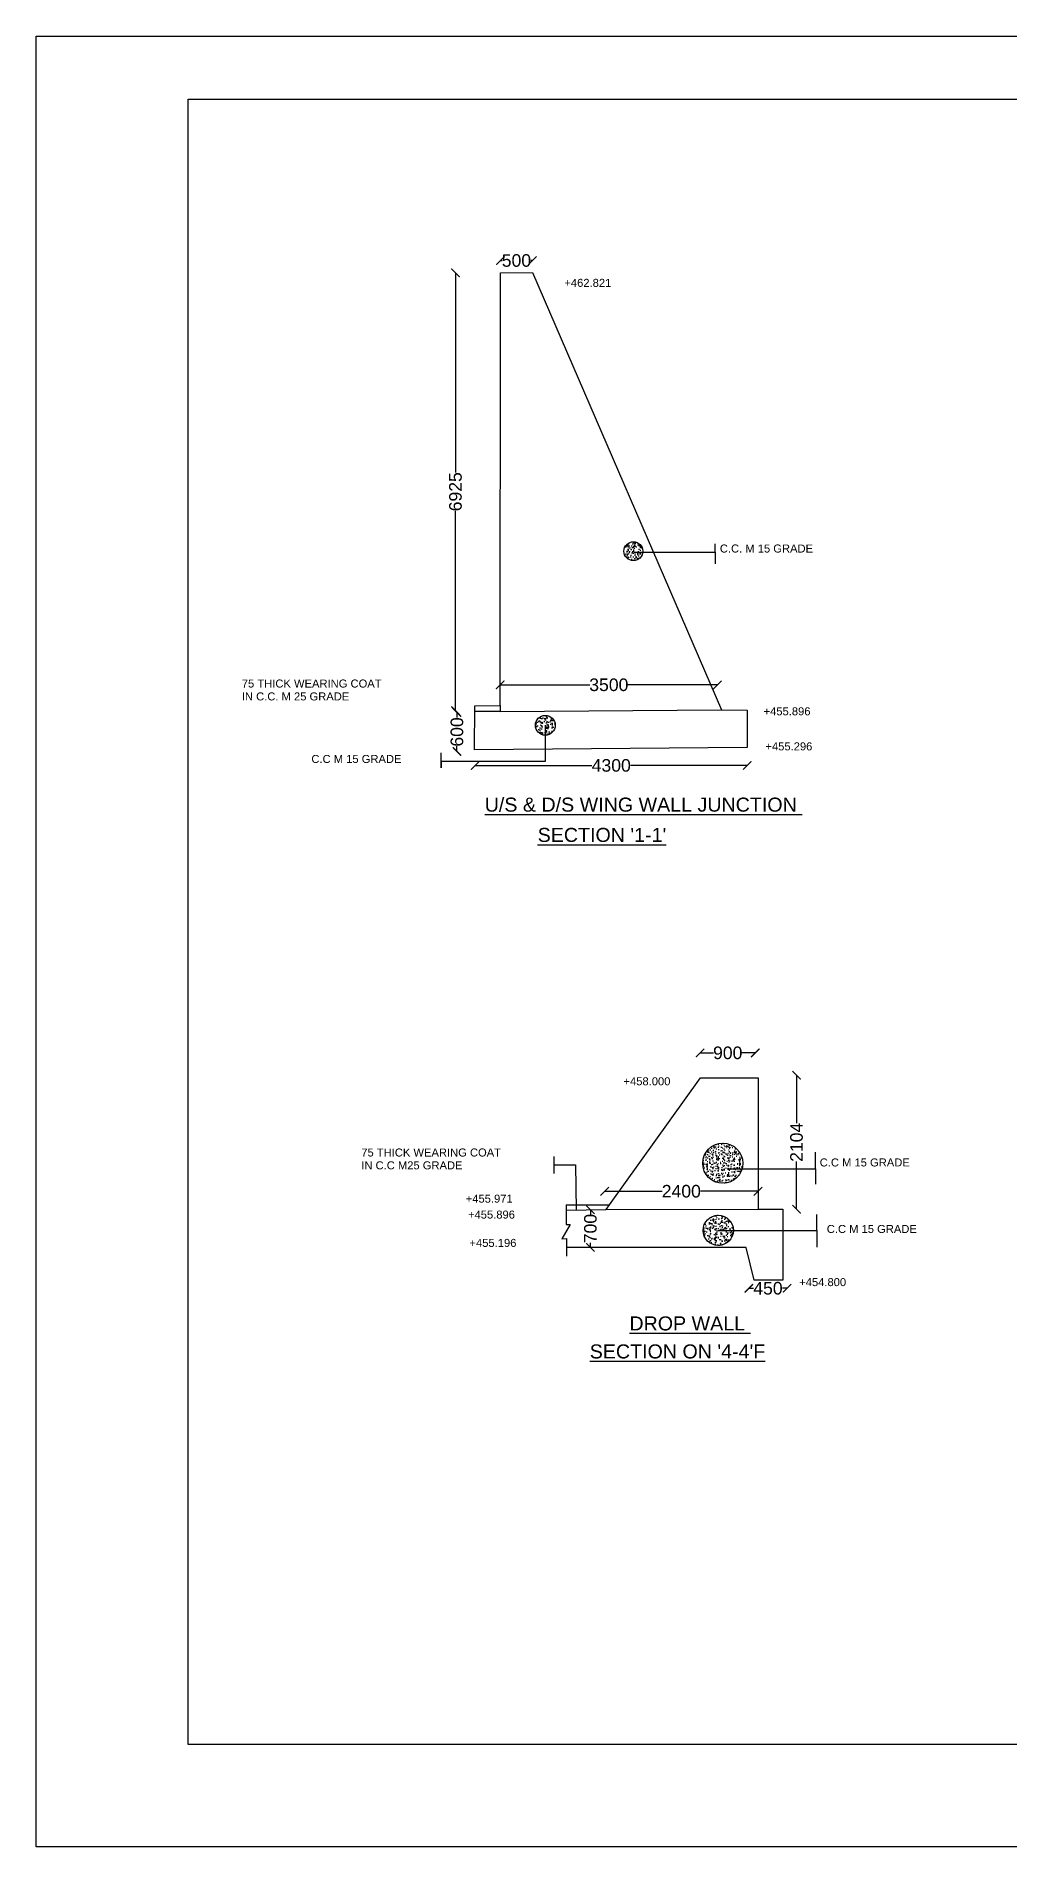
# Model space of a CAD drawing. Header units: metres. Extents: x 333 to 963, y 1885 to 2317.
# Drawn here: x 333.1 to 565.1, y 1885.4 to 2317 of the extents above; entities that cross this region are included whole.
import ezdxf

# ---------------------------------------------------------------- set-up
doc = ezdxf.new("R2010")
doc.units = ezdxf.units.M
doc.header["$MEASUREMENT"] = 0
for name, color, linetype in [('DIMENSION', 51, 'Continuous'), ('DRAWING', 3, 'Continuous'), ('TEXT', 255, 'Continuous')]:
    doc.layers.add(name, color=color, linetype=linetype)
doc.styles.get("Standard").update_dxf_attribs({"font": 'arial.ttf'})
doc.dimstyles.get("Standard").update_dxf_attribs({"dimtxt": 3, "dimasz": 2, "dimexe": 0.18, "dimexo": 0.0625, "dimgap": 0.09, "dimtad": 0, "dimdec": 0, "dimzin": 0, "dimdsep": 46, "dimtxsty": 'Standard', "dimblk": 'ARCHTICK', "dimcen": 0, "dimse1": 1, "dimse2": 1, "dimadec": 0, "dimazin": 0, "dimtfac": 1, "dimtdec": 0, "dimtofl": 0, "dimtmove": 0, "dimatfit": 3, "dimfxl": 1, "dimtolj": 1, "dimtzin": 0, "dimarcsym": 0})
picture_1 = doc.add_image_def('image1.jpg', size_in_pixel=(4812, 3296))
pattern_1 = [(50, (0, 0), (7.172602, -0.627521), [0.75, -8.25]), (355, (0, 0), (-1.387513, 7.521921), [0.6, -6.6]), (100.45144, (0.598, -0.052), (5.785088, 6.8944), [0.637402, -7.01142]), (46.1842, (0, 2), (10.672413, -1.655193), [1.125, -12.375]), (96.63564, (0.889, 1.862), (9.34662, 9.741186), [0.956103, -10.51714]), (351.18416, (0, 2), (9.34662, 9.741186), [0.9, -9.9]), (21, (1, 1.5), (5.96907, -4.026189), [0.75, -8.25]), (326, (1, 1.5), (2.433153, 7.2515), [0.6, -6.6]), (71.45144, (1.4974, 1.1645), (8.402224, 3.225312), [0.637402, -7.01142]), (37.5, (0, 0), (0.1215986, 3.3289385), [0, -6.52, 0, -6.7, 0, -6.625]), (7.5, (0, 0), (2.6306954, 3.944117), [0, -3.82, 0, -6.37, 0, -2.525]), (327.5, (-2.23, 0), (5.3382244, -0.2255487), [0, -2.5, 0, -7.8, 0, -10.35]), (317.5, (-3.23, 0), (5.831862, 1.00105), [0, -3.25, 0, -5.18, 0, -7.35])]
pattern_2 = [(50, (0, 0), (1.7931505, -0.1568803), [0.1875, -2.0625]), (355, (0, 0), (-0.3468783, 1.8804803), [0.15, -1.65]), (100.451444, (0.1494, -0.013), (1.4462721, 1.7236), [0.1593505, -1.7528553]), (46.1842, (0, 0.5), (2.6681033, -0.4137982), [0.28125, -3.09375]), (96.63564, (0.2223, 0.4655), (2.336655, 2.4352965), [0.239026, -2.6292844]), (351.18416, (0, 0.5), (2.336655, 2.4352965), [0.225, -2.475]), (21, (0.25, 0.375), (1.4922676, -1.0065472), [0.1875, -2.0625]), (326, (0.25, 0.375), (0.6082883, 1.8128751), [0.15, -1.65]), (71.451445, (0.3744, 0.2911), (2.100556, 0.8063279), [0.1593505, -1.7528553]), (37.5, (0, 0), (0.03039964, 0.83223463), [0, -1.63, 0, -1.675, 0, -1.65625]), (7.5, (0, 0), (0.65767384, 0.98602928), [0, -0.955, 0, -1.5925, 0, -0.63125]), (327.5, (-0.5575, 0), (1.3345561, -0.05638718), [0, -0.625, 0, -1.95, 0, -2.5875]), (317.5, (-0.8075, 0), (1.4579654, 0.25026246), [0, -0.8125, 0, -1.295, 0, -1.8375])]

# ---------------------------------------------------------------- blocks, each defined once
blk = doc.blocks.new('_ArchTick')
at = {"color": 0, "linetype": 'ByBlock', "const_width": 0.15}
blk.add_lwpolyline([(-0.5, -0.5), (0.5, 0.5)], dxfattribs=at)
blk = doc.blocks.new('*D4')
at = {"layer": 'Defpoints', "color": 0, "transparency": 16777216}
for p in [(437.72, 2142.89), (502.58, 2143.17), (502.58, 2142.89)]:
    blk.add_point(p, dxfattribs=at)
at = {"layer": 'DRAWING', "color": 0, "lineweight": -2, "transparency": 16777216}
for p, q in [((437.72, 2143.17), (465.52, 2143.17)), ((502.58, 2143.17), (474.77, 2143.17))]:
    blk.add_line(p, q, dxfattribs=at)
at = {"layer": 'DRAWING', "color": 0, "lineweight": -2, "transparency": 16777216, "xscale": 2, "yscale": 2, "zscale": 2, "rotation": 180}
blk.add_blockref('_ArchTick', (437.72, 2143.17), dxfattribs=at)
at = {"layer": 'DRAWING', "color": 0, "lineweight": -2, "transparency": 16777216, "xscale": 2, "yscale": 2, "zscale": 2}
blk.add_blockref('_ArchTick', (502.58, 2143.17), dxfattribs=at)
at = {"layer": 'DRAWING', "color": 0, "transparency": 16777216, "insert": (470.15, 2143.17), "char_height": 3, "attachment_point": 5}
blk.add_mtext('\\A1;4300', dxfattribs=at)
blk = doc.blocks.new('*D5')
at = {"layer": 'Defpoints', "color": 0, "transparency": 16777216}
for p in [(432.7, 2155.81), (433.38, 2155.81), (432.7, 2146.51)]:
    blk.add_point(p, dxfattribs=at)
at = {"layer": 'DIMENSION', "color": 0, "lineweight": -2, "transparency": 16777216}
for p, q in [((433.38, 2155.81), (433.38, 2154.57)), ((433.38, 2146.51), (433.38, 2147.75))]:
    blk.add_line(p, q, dxfattribs=at)
at = {"layer": 'DIMENSION', "color": 0, "lineweight": -2, "transparency": 16777216, "xscale": 2, "yscale": 2, "zscale": 2}
for p, rotation in [((433.38, 2155.81), 90), ((433.38, 2146.51), 270)]:
    blk.add_blockref('_ArchTick', p, dxfattribs=dict(at, rotation=rotation))
at = {"layer": 'DIMENSION', "color": 0, "transparency": 16777216, "insert": (433.38, 2151.16), "char_height": 3, "attachment_point": 5, "rotation": 90}
blk.add_mtext('\\A1;600', dxfattribs=at)
blk = doc.blocks.new('*D6')
at = {"layer": 'Defpoints', "color": 0, "transparency": 16777216}
for p in [(433.03, 2260.62), (433.38, 2260.62), (433.38, 2156.24)]:
    blk.add_point(p, dxfattribs=at)
at = {"layer": 'DIMENSION', "color": 0, "lineweight": -2, "transparency": 16777216}
for p, q in [((433.03, 2260.62), (433.03, 2213.02)), ((433.03, 2156.24), (433.03, 2203.84))]:
    blk.add_line(p, q, dxfattribs=at)
at = {"layer": 'DIMENSION', "color": 0, "lineweight": -2, "transparency": 16777216, "xscale": 2, "yscale": 2, "zscale": 2}
for p, rotation in [((433.03, 2260.62), 90), ((433.03, 2156.24), 270)]:
    blk.add_blockref('_ArchTick', p, dxfattribs=dict(at, rotation=rotation))
at = {"layer": 'DIMENSION', "color": 0, "transparency": 16777216, "insert": (433.03, 2208.43), "char_height": 3, "attachment_point": 5, "rotation": 90}
blk.add_mtext('\\A1;6925', dxfattribs=at)
blk = doc.blocks.new('*D7')
at = {"layer": 'Defpoints', "color": 0, "transparency": 16777216}
for p in [(443.68, 2159.35), (495.46, 2162.39), (495.46, 2158.67)]:
    blk.add_point(p, dxfattribs=at)
at = {"layer": 'DIMENSION', "color": 0, "lineweight": -2, "transparency": 16777216}
for p, q in [((443.68, 2162.39), (465.01, 2162.39)), ((495.46, 2162.39), (474.14, 2162.39))]:
    blk.add_line(p, q, dxfattribs=at)
at = {"layer": 'DIMENSION', "color": 0, "lineweight": -2, "transparency": 16777216, "xscale": 2, "yscale": 2, "zscale": 2, "rotation": 180}
blk.add_blockref('_ArchTick', (443.68, 2162.39), dxfattribs=at)
at = {"layer": 'DIMENSION', "color": 0, "lineweight": -2, "transparency": 16777216, "xscale": 2, "yscale": 2, "zscale": 2}
blk.add_blockref('_ArchTick', (495.46, 2162.39), dxfattribs=at)
at = {"layer": 'DIMENSION', "color": 0, "transparency": 16777216, "insert": (469.57, 2162.39), "char_height": 3, "attachment_point": 5}
blk.add_mtext('\\A1;3500', dxfattribs=at)
blk = doc.blocks.new('*D8')
at = {"layer": 'Defpoints', "color": 0, "transparency": 16777216}
for p in [(451.36, 2263.55), (443.74, 2260.63), (451.36, 2260.63)]:
    blk.add_point(p, dxfattribs=at)
at = {"layer": 'DIMENSION', "color": 0, "lineweight": -2, "transparency": 16777216}
for p, q in [((443.74, 2263.55), (444.15, 2263.55)), ((451.36, 2263.55), (450.95, 2263.55))]:
    blk.add_line(p, q, dxfattribs=at)
at = {"layer": 'DIMENSION', "color": 0, "lineweight": -2, "transparency": 16777216, "xscale": 2, "yscale": 2, "zscale": 2, "rotation": 180}
blk.add_blockref('_ArchTick', (443.74, 2263.55), dxfattribs=at)
at = {"layer": 'DIMENSION', "color": 0, "lineweight": -2, "transparency": 16777216, "xscale": 2, "yscale": 2, "zscale": 2}
blk.add_blockref('_ArchTick', (451.36, 2263.55), dxfattribs=at)
at = {"layer": 'DIMENSION', "color": 0, "transparency": 16777216, "insert": (447.55, 2263.55), "char_height": 3, "attachment_point": 5}
blk.add_mtext('\\A1;500', dxfattribs=at)
blk = doc.blocks.new('*D19')
at = {"layer": 'Defpoints', "color": 0, "transparency": 16777216}
for p in [(491.35, 2074.04), (504.48, 2074.64), (504.48, 2074.04)]:
    blk.add_point(p, dxfattribs=at)
at = {"layer": 'DIMENSION', "color": 0, "lineweight": -2, "transparency": 16777216}
for p, q in [((491.35, 2074.64), (494.52, 2074.64)), ((504.48, 2074.64), (501.31, 2074.64))]:
    blk.add_line(p, q, dxfattribs=at)
at = {"layer": 'DIMENSION', "color": 0, "lineweight": -2, "transparency": 16777216, "xscale": 2, "yscale": 2, "zscale": 2, "rotation": 180}
blk.add_blockref('_ArchTick', (491.35, 2074.64), dxfattribs=at)
at = {"layer": 'DIMENSION', "color": 0, "lineweight": -2, "transparency": 16777216, "xscale": 2, "yscale": 2, "zscale": 2}
blk.add_blockref('_ArchTick', (504.48, 2074.64), dxfattribs=at)
at = {"layer": 'DIMENSION', "color": 0, "transparency": 16777216, "insert": (497.91, 2074.64), "char_height": 3, "attachment_point": 5}
blk.add_mtext('\\A1;900', dxfattribs=at)
blk = doc.blocks.new('*D20')
at = {"layer": 'Defpoints', "color": 0, "transparency": 16777216}
for p in [(513.71, 2069.3), (513.71, 2037.36), (514.32, 2037.36)]:
    blk.add_point(p, dxfattribs=at)
at = {"layer": 'DIMENSION', "color": 0, "lineweight": -2, "transparency": 16777216}
for p, q in [((514.32, 2069.3), (514.32, 2057.92)), ((514.32, 2037.36), (514.32, 2048.74))]:
    blk.add_line(p, q, dxfattribs=at)
at = {"layer": 'DIMENSION', "color": 0, "lineweight": -2, "transparency": 16777216, "xscale": 2, "yscale": 2, "zscale": 2}
for p, rotation in [((514.32, 2069.3), 90), ((514.32, 2037.36), 270)]:
    blk.add_blockref('_ArchTick', p, dxfattribs=dict(at, rotation=rotation))
at = {"layer": 'DIMENSION', "color": 0, "transparency": 16777216, "insert": (514.32, 2053.33), "char_height": 3, "attachment_point": 5, "rotation": 90}
blk.add_mtext('\\A1;2104', dxfattribs=at)
blk = doc.blocks.new('*D21')
at = {"layer": 'Defpoints', "color": 0, "transparency": 16777216}
for p in [(464.66, 2037.24), (464.66, 2028.27), (465.19, 2028.27)]:
    blk.add_point(p, dxfattribs=at)
at = {"layer": 'DIMENSION', "color": 0, "lineweight": -2, "transparency": 16777216}
for p, q in [((465.19, 2037.24), (465.19, 2036.14)), ((465.19, 2028.27), (465.19, 2029.37))]:
    blk.add_line(p, q, dxfattribs=at)
at = {"layer": 'DIMENSION', "color": 0, "lineweight": -2, "transparency": 16777216, "xscale": 2, "yscale": 2, "zscale": 2}
for p, rotation in [((465.19, 2037.24), 90), ((465.19, 2028.27), 270)]:
    blk.add_blockref('_ArchTick', p, dxfattribs=dict(at, rotation=rotation))
at = {"layer": 'DIMENSION', "color": 0, "transparency": 16777216, "insert": (465.19, 2032.76), "char_height": 3, "attachment_point": 5, "rotation": 90}
blk.add_mtext('\\A1;700', dxfattribs=at)
blk = doc.blocks.new('*D22')
at = {"layer": 'Defpoints', "color": 0, "transparency": 16777216}
for p in [(502.95, 2016.98), (512.06, 2018.52), (512.06, 2016.98)]:
    blk.add_point(p, dxfattribs=at)
at = {"layer": 'DIMENSION', "color": 0, "lineweight": -2, "transparency": 16777216}
for p, q in [((502.95, 2018.52), (504.04, 2018.52)), ((512.06, 2018.52), (510.96, 2018.52))]:
    blk.add_line(p, q, dxfattribs=at)
at = {"layer": 'DIMENSION', "color": 0, "lineweight": -2, "transparency": 16777216, "xscale": 2, "yscale": 2, "zscale": 2, "rotation": 180}
blk.add_blockref('_ArchTick', (502.95, 2018.52), dxfattribs=at)
at = {"layer": 'DIMENSION', "color": 0, "lineweight": -2, "transparency": 16777216, "xscale": 2, "yscale": 2, "zscale": 2}
blk.add_blockref('_ArchTick', (512.06, 2018.52), dxfattribs=at)
at = {"layer": 'DIMENSION', "color": 0, "transparency": 16777216, "insert": (507.5, 2018.52), "char_height": 3, "attachment_point": 5}
blk.add_mtext('\\A1;450', dxfattribs=at)
blk = doc.blocks.new('*D29')
at = {"layer": 'Defpoints', "color": 0, "transparency": 16777216}
for p in [(468.57, 2039.89), (505.13, 2041.65), (505.13, 2039.89)]:
    blk.add_point(p, dxfattribs=at)
at = {"layer": 'DIMENSION', "color": 0, "lineweight": -2, "transparency": 16777216}
for p, q in [((468.57, 2041.65), (482.26, 2041.65)), ((505.13, 2041.65), (491.44, 2041.65))]:
    blk.add_line(p, q, dxfattribs=at)
at = {"layer": 'DIMENSION', "color": 0, "lineweight": -2, "transparency": 16777216, "xscale": 2, "yscale": 2, "zscale": 2, "rotation": 180}
blk.add_blockref('_ArchTick', (468.57, 2041.65), dxfattribs=at)
at = {"layer": 'DIMENSION', "color": 0, "lineweight": -2, "transparency": 16777216, "xscale": 2, "yscale": 2, "zscale": 2}
blk.add_blockref('_ArchTick', (505.13, 2041.65), dxfattribs=at)
at = {"layer": 'DIMENSION', "color": 0, "transparency": 16777216, "insert": (486.85, 2041.65), "char_height": 3, "attachment_point": 5}
blk.add_mtext('\\A1;2400', dxfattribs=at)

msp = doc.modelspace()

# ---------------------------------------------------------------- hatches: boundary and pattern name
at = {"layer": 'DIMENSION'}
h = msp.add_hatch(dxfattribs=at)
h.set_pattern_fill('AR-CONC')
h.set_pattern_definition(pattern_1)
h.paths.add_polyline_path([(477.68, 2194.25, 1), (473.17, 2194.25, 1)])
h = msp.add_hatch(dxfattribs=at)
h.set_pattern_fill('AR-CONC')
h.set_pattern_definition(pattern_1)
h.paths.add_polyline_path([(477.68, 2194.25, 1), (473.17, 2194.25, 1)])
h = msp.add_hatch(dxfattribs=at)
h.set_pattern_fill('AR-CONC', scale=0.25)
h.set_pattern_definition(pattern_2)
h.paths.add_polyline_path([(477.68, 2194.25, 1), (473.17, 2194.25, 1)])
h = msp.add_hatch(dxfattribs=at)
h.set_pattern_fill('AR-CONC', scale=0.25)
h.set_pattern_definition(pattern_2)
h.paths.add_polyline_path([(452.06, 2152.75, 1), (456.79, 2152.75, 1)])
h = msp.add_hatch(dxfattribs=at)
h.set_pattern_fill('AR-CONC', scale=0.25)
h.set_pattern_definition(pattern_2)
h.paths.add_polyline_path([(491.95, 2048.33, 1), (501.52, 2048.33, 1)])
h = msp.add_hatch(dxfattribs=at)
h.set_pattern_fill('AR-CONC', scale=0.25)
h.set_pattern_definition(pattern_2)
h.paths.add_polyline_path([(499.27, 2032.33, 1), (492.05, 2032.33, 1)])

# ---------------------------------------------------------------- linework, layer by layer
at = {"color": 7}
for points in [[(443.74, 2260.63), (451.35, 2260.67), (496.44, 2156.41), (502.54, 2156.38), (502.54, 2147.42), (437.59, 2146.9), (437.62, 2157.41), (443.68, 2157.43), (443.74, 2260.63)], [(443.68, 2157.43), (443.68, 2156.01), (437.61, 2156.03)], [(443.68, 2156.01), (496.44, 2156.41)], [(459.38, 2038.45), (469.72, 2038.45), (491.46, 2068.66), (505.13, 2068.66), (505.13, 2037.38), (511.02, 2037.38), (511.02, 2020.48), (504.21, 2020.48), (502.28, 2028.27), (459.52, 2028.27)], [(459.38, 2038.45), (459.38, 2033.76), (460.32, 2033.76), (458.4, 2030.31), (459.52, 2030.37), (459.52, 2026.22)], [(459.38, 2037.17), (468.92, 2037.3), (469.72, 2038.45)], [(468.92, 2037.3), (505.13, 2037.38)]]:
    msp.add_lwpolyline(points, dxfattribs=at)
at = {"layer": 'DIMENSION', "color": 7}
msp.add_lwpolyline([(942.97, 1909.75), (369.32, 1909.75), (369.32, 2302.03), (942.97, 2302.03)], close=True, dxfattribs=at)
for points in [[(475.52, 2194), (494.93, 2194), (494.93, 2196.03)], [(494.93, 2194), (494.93, 2191.22)], [(454.43, 2152.75), (454.43, 2144.15), (429.62, 2144.15), (429.62, 2142.63), (429.62, 2144.15), (429.62, 2146.15)], [(497.75, 2047.01), (518.82, 2047.01), (518.82, 2050.97)], [(456.45, 2049.96), (456.45, 2045.9)], [(456.45, 2047.93), (461.63, 2047.93), (461.78, 2037.2)], [(518.82, 2047.01), (518.82, 2043.34)], [(495.66, 2032.33), (519.15, 2032.33), (519.15, 2036.14)], [(519.15, 2032.33), (519.15, 2028.3)]]:
    msp.add_lwpolyline(points, dxfattribs=at)
for centre, radius in [((475.42, 2194.25), 2.25), ((454.43, 2152.75), 2.37), ((496.74, 2048.33), 4.78), ((495.66, 2032.33), 3.61)]:
    msp.add_circle(centre, radius, dxfattribs=at)

# ---------------------------------------------------------------- texts
at = {"layer": 'TEXT', "color": 7}
for s, height, p in [('+462.821', 1.907, (458.98, 2257.28)), ('C.C. M 15 GRADE', 1.9074, (496.04, 2193.94)), ('75 THICK WEARING COAT ', 1.9074, (382.1, 2161.75)), ('IN C.C. M 25 GRADE', 1.9074, (382.1, 2158.68)), ('+455.896', 1.907, (506.46, 2155.13)), ('C.C M 15 GRADE', 1.9074, (398.68, 2143.77)), ('+455.296', 1.907, (506.9, 2146.77)), ('%%UU/S & D/S WING WALL JUNCTION ', 3.3513, (439.99, 2132.16)), ("%%USECTION '1-1'", 3.3513, (452.61, 2124.94)), ('+458.000', 1.907, (473.07, 2066.92)), ('75 THICK WEARING COAT ', 1.9074, (410.57, 2049.94)), ('IN C.C M25 GRADE ', 1.9074, (410.57, 2046.88)), ('C.C M 15 GRADE', 1.9074, (519.84, 2047.57)), ('+455.971', 1.907, (435.47, 2038.94)), ('+455.896', 1.907, (436.01, 2035.14)), ('C.C M 15 GRADE', 1.9074, (521.53, 2031.71)), ('+455.196', 1.907, (436.36, 2028.39)), ('+454.800', 1.907, (514.95, 2019.04)), ('%%UDROP WALL ', 3.3513, (474.48, 2008.47)), ("%%USECTION ON '4-4'F", 3.3513, (465.02, 2001.79))]:
    msp.add_text(s, height=height, dxfattribs=at).set_placement(p)

# ---------------------------------------------------------------- dimensions: what is measured, and where the dimension line sits
at = {"layer": 'DIMENSION', "color": 7}
for base, p1, p2, text, picture, middle in [((451.36, 2263.55), (443.74, 2260.63), (451.36, 2260.63), '500', '*D8', (447.55, 2263.55)), ((495.46, 2162.39), (443.68, 2159.35), (495.46, 2158.67), '3500', '*D7', (469.57, 2162.39)), ((504.48, 2074.64), (491.35, 2074.04), (504.48, 2074.04), '900', '*D19', (497.91, 2074.64)), ((505.13, 2041.65), (468.57, 2039.89), (505.13, 2039.89), '2400', '*D29', (486.85, 2041.65)), ((512.06, 2018.52), (502.95, 2016.98), (512.06, 2016.98), '450', '*D22', (507.5, 2018.52))]:
    dim = msp.add_linear_dim(base=base, p1=p1, p2=p2, text=text, dimstyle='Standard', dxfattribs=at)
    dim.commit()
    dim.dimension.update_dxf_attribs({"geometry": picture, "text_midpoint": middle})
for base, p1, p2, text, picture, middle in [((433.03, 2260.62), (433.38, 2156.24), (433.38, 2260.62), '6925', '*D6', (433.03, 2208.43)), ((433.38, 2155.81), (432.7, 2146.51), (432.7, 2155.81), '600', '*D5', (433.38, 2151.16)), ((514.32, 2037.36), (513.71, 2069.3), (513.71, 2037.36), '2104', '*D20', (514.32, 2053.33)), ((465.19, 2028.27), (464.66, 2037.24), (464.66, 2028.27), '700', '*D21', (465.19, 2032.76))]:
    dim = msp.add_linear_dim(base=base, p1=p1, p2=p2, angle=90, text=text, dimstyle='Standard', dxfattribs=at)
    dim.commit()
    dim.dimension.update_dxf_attribs({"geometry": picture, "text_midpoint": middle})
at = {"layer": 'DRAWING', "color": 7}
dim = msp.add_linear_dim(base=(502.58, 2143.17), p1=(437.72, 2142.89), p2=(502.58, 2142.89), text='4300', dimstyle='Standard', override={"dimtxt": 3}, dxfattribs=at)
dim.commit()
dim.dimension.update_dxf_attribs({"geometry": '*D4', "text_midpoint": (470.15, 2143.17)})

# ---------------------------------------------------------------- pictures from other files: only their frames are drawn
at = {"color": 7}
image = msp.add_image(picture_1, insert=(333.09, 1885.37), size_in_units=(630.22, 431.67), dxfattribs=dict(at, fade=30))
image.dxf.flags = 7

doc.saveas('drawing.dxf')
